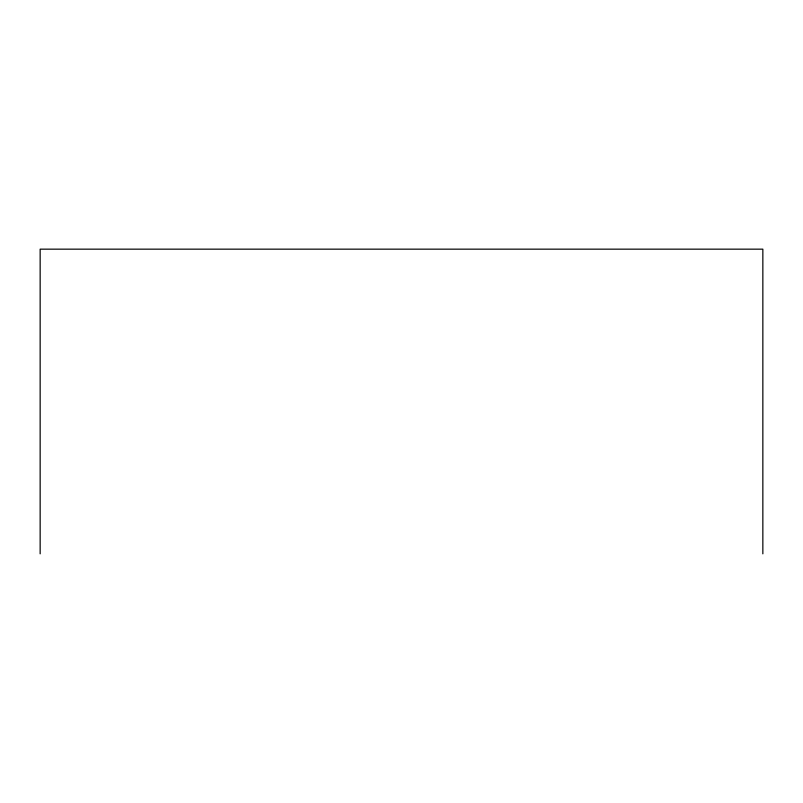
<?xml version="1.0" encoding="UTF-8"?>
<svg xmlns="http://www.w3.org/2000/svg" width="803" height="803" viewBox="0 0 803 803"><rect width="100%" height="100%" fill="white"/><g stroke="black" fill="none" stroke-linecap="round" stroke-linejoin="round"><path stroke-width="1.2" d="M762.85 553.839L762.85 249.161L40.15 249.161L40.15 553.839"/></g></svg>
